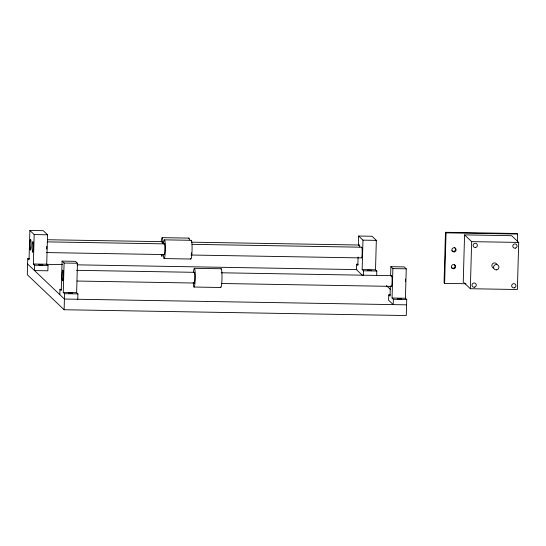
<?xml version="1.0" encoding="UTF-8"?>
<svg xmlns="http://www.w3.org/2000/svg" width="546" height="546" viewBox="0 0 546 546"><rect width="100%" height="100%" fill="white"/><g stroke="black" fill="none" stroke-linecap="round" stroke-linejoin="round"><path stroke-width="0.82" d="M29.416 258.688L27.75 258.654L27.3 274.706L64.114 309.739L406.272 315.54L406.722 299.488L405.425 298.259L392.062 298.027L392.881 268.605L390.868 266.687L390.615 275.935M29.866 230.46L34.18 234.568L33.354 263.991L34.651 265.226L34.5 270.577L47.871 270.802L48.014 265.452L46.724 264.223L47.543 234.794L43.23 230.685L29.866 230.46L29.04 259.889L27.75 258.654M59.814 294.656L59.958 289.305L61.63 289.332M77.778 299.263L77.928 293.912L76.631 292.676L77.457 263.254L75.444 261.336L62.08 261.111L61.254 290.54L59.958 289.305M77.928 293.912L64.564 293.687L63.268 292.451L64.094 263.022L62.08 261.111M64.114 309.739L64.564 293.687M358.21 264.264L356.545 264.237L356.395 269.587L362.721 275.607M358.074 257.057L357.835 265.465L356.545 264.237M358.401 245.284L358.661 236.036L372.024 236.261L376.337 240.37L375.518 269.799L376.808 271.028L376.679 275.614M376.808 271.028L363.445 270.802L362.148 269.567L362.974 240.144L358.661 236.036M363.315 275.389L363.445 270.802M390.424 294.908L388.752 294.881L388.602 300.232L393.209 304.613L393.359 299.263L392.062 298.027M390.329 286.022L390.049 296.116L388.752 294.881M405.425 298.259L406.251 268.83L404.238 266.912L390.868 266.687M517.369 242.479L517.608 234.057L517.028 233.511L445.468 232.296L444.055 282.848L444.628 283.394L465.929 283.756M444.628 283.394L446.041 232.842L445.468 232.296M464.564 234.889L463.254 281.975L470.338 288.718L517.383 289.517L518.7 242.431L511.616 235.688L464.564 234.889L471.655 241.632L518.7 242.431M470.338 288.718L471.655 241.632M446.041 232.842L517.608 234.057M34.18 234.568L47.543 234.794M362.974 240.144L376.337 240.37M162.251 237.66L188.984 238.117M164.571 239.851L191.305 240.301M47.652 239.735L162.551 241.68M191.489 242.171L359.166 245.018M47.42 241.878L164.872 243.871M192.11 244.335L361.486 247.208M46.267 252.566L164.578 254.572M190.964 255.016L361.193 257.91M164.053 258.579L190.779 259.029M64.094 263.022L77.457 263.254M392.881 268.605L406.251 268.83M33.354 263.991L46.724 264.223M362.148 269.567L375.518 269.799M46.321 264.325L62.497 264.598M76.966 264.844L356.988 269.594M34.651 265.226L48.014 265.452M194.485 268.311L221.219 268.762M76.481 270.325L194.785 272.331M221.171 272.782L391.4 275.669M77.027 281.04L194.485 283.033M221.724 283.497L391.1 286.37M193.96 287.039L220.693 287.489M63.268 292.451L76.631 292.676M393.359 299.263L406.722 299.488M406.572 304.839L64.414 299.037L27.6 264.005M386.322 285.572L390.622 289.66M361.432 247.652A5.378 0.587 -89 0 1 362.182 252.402A5.378 0.587 -89 0 1 361.295 257.589M359.132 245.461A5.378 0.587 -89 0 1 359.8 246.976M46.758 246.355A5.378 0.587 -89 0 1 46.683 249.126M405.439 279.047A5.378 0.587 -89 0 1 405.446 281.797M391.345 276.112A5.378 0.587 -89 0 1 392.096 280.862A5.378 0.587 -89 0 1 391.209 286.049M454.518 247.481A2.116 2.095 -46.4 0 1 455.05 250.6A2.116 2.095 -46.4 0 1 451.883 250.75M454.477 264.673A2.116 2.095 -46.4 0 1 454.388 267.656A2.116 2.095 -46.4 0 1 451.412 267.601M194.069 272.768A5.378 0.587 -89 0 1 194.813 277.518A5.378 0.587 -89 0 1 193.932 282.698M193.482 272.161A9.412 1.031 -89 0 1 195.052 270.925A9.412 1.031 -89 0 1 194.724 285.142A9.412 1.031 -89 0 1 193.25 282.262M220.946 268.837A9.412 1.031 -89 0 1 221.963 279.088A9.412 1.031 -89 0 1 220.441 286.923M164.155 244.308A5.378 0.587 -89 0 1 164.906 249.058A5.378 0.587 -89 0 1 164.018 254.238M163.575 243.7A9.412 1.031 -89 0 1 165.104 242.096A9.412 1.031 -89 0 1 164.919 255.965A9.412 1.031 -89 0 1 163.418 255.159M191.039 240.376A9.412 1.031 -89 0 1 192.049 250.628A9.412 1.031 -89 0 1 190.534 258.463M191.469 252.818A5.378 0.587 -89 0 1 191.346 253.835M161.834 242.117A5.378 0.587 -89 0 1 162.503 243.625M161.247 241.516A9.412 1.031 -89 0 1 162.995 243.175M162.517 254.32A9.412 1.031 -89 0 1 161.261 254.654M188.718 238.186A9.412 1.031 -89 0 1 189.455 239.851M493.577 268.093A2.689 2.662 -46.4 0 1 492.567 263.773A2.689 2.662 -46.4 0 1 496.956 264.441M38.766 264.708L42.765 264.824L38.766 264.708M68.68 293.161L72.673 293.284L68.68 293.161M367.56 270.284L371.553 270.4L367.56 270.284M397.468 298.744L401.467 298.86L397.468 298.744M33.224 250.136A5.378 0.587 -89 0 0 32.951 241.632A5.378 0.587 -89 0 0 32.228 249.188A5.378 0.587 -89 0 0 33.224 250.136M30.904 247.945A5.378 0.587 -89 0 0 30.624 239.441A5.378 0.587 -89 0 0 29.907 246.997A5.378 0.587 -89 0 0 30.904 247.945M63.131 278.59A5.378 0.587 -89 0 0 62.858 270.093A5.378 0.587 -89 0 0 62.135 277.648A5.378 0.587 -89 0 0 63.131 278.59M454.477 251.877A2.116 2.095 -46.4 0 0 455.521 248.369A2.116 2.095 -46.4 0 0 451.972 249.256A2.116 2.095 -46.4 0 0 454.477 251.877M454.006 268.734A2.116 2.095 -46.4 0 0 455.05 265.226A2.116 2.095 -46.4 0 0 451.501 266.107A2.116 2.095 -46.4 0 0 454.006 268.734M496.683 269.854A2.689 2.662 -46.4 0 0 498.307 265.493A2.689 2.662 -46.4 0 0 493.741 266.305A2.689 2.662 -46.4 0 0 496.683 269.854M515.417 248.13A2.15 2.129 -46.4 0 0 516.475 244.56A2.15 2.129 -46.4 0 0 512.871 245.461A2.15 2.129 -46.4 0 0 515.417 248.13M514.305 287.851A2.15 2.129 -46.4 0 0 515.363 284.289A2.15 2.129 -46.4 0 0 511.759 285.183A2.15 2.129 -46.4 0 0 514.305 287.851M475.723 247.454A2.15 2.129 -46.4 0 0 476.781 243.891A2.15 2.129 -46.4 0 0 473.177 244.785A2.15 2.129 -46.4 0 0 475.723 247.454M474.617 287.176A2.15 2.129 -46.4 0 0 475.675 283.613A2.15 2.129 -46.4 0 0 472.072 284.514A2.15 2.129 -46.4 0 0 474.617 287.176"/></g></svg>
